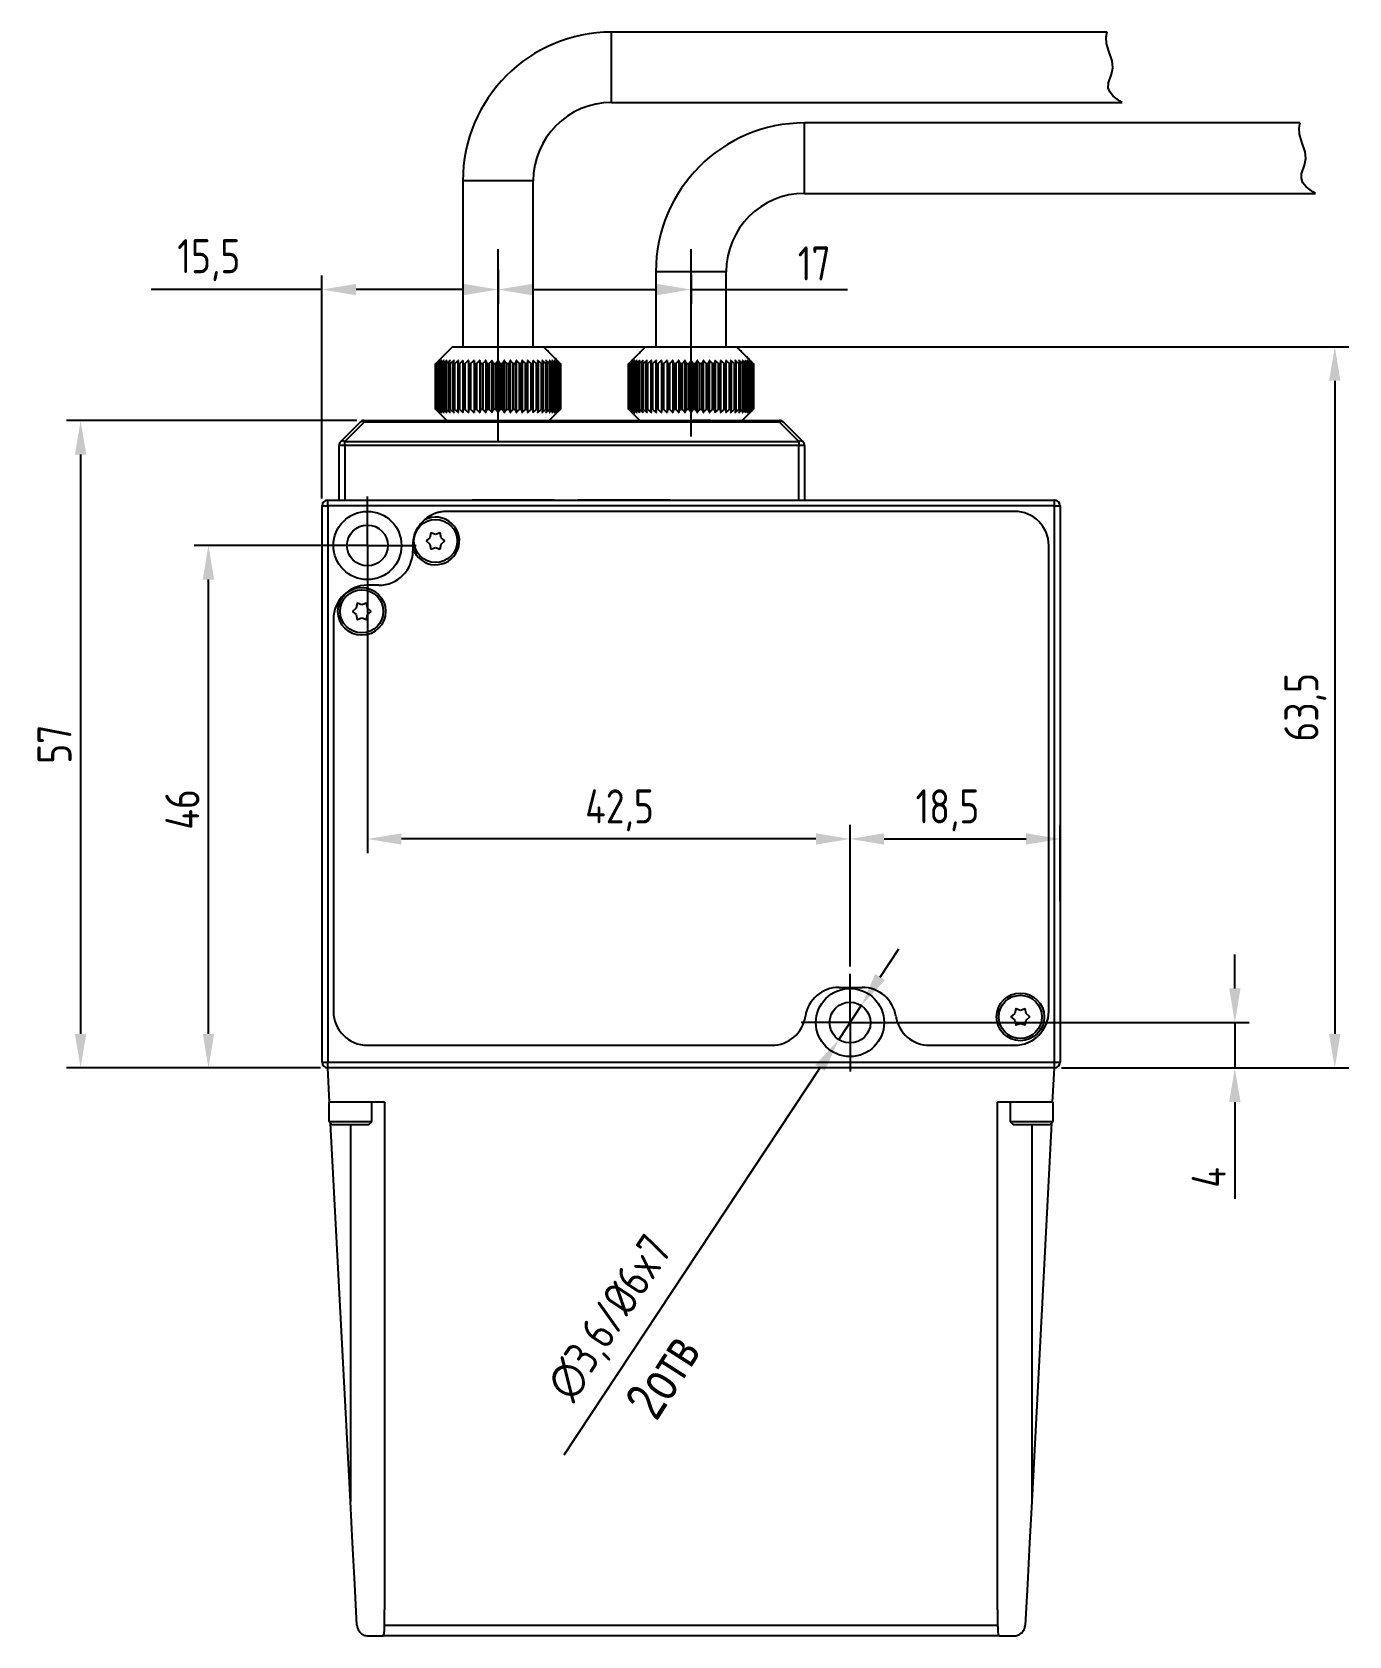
# Model space of a CAD drawing. Header units: millimetres. Extents: x -665 to 1947, y -360 to 733.
# Drawn here: x 341.4 to 457.4, y 103.9 to 245.1 of the extents above; entities that cross this region are included whole.
import ezdxf

# ---------------------------------------------------------------- set-up
doc = ezdxf.new("R2010")
doc.units = ezdxf.units.MM
doc.layers.add('FORMAT', color=7, linetype='Continuous')
doc.styles.add('GOSTw', font='gostw.shx')
doc.styles.add('SLDTEXTSTYLE1', font='TXT', dxfattribs={"width": 0.75})
doc.dimstyles.new('Vad-style', dxfattribs={"dimtxt": 3, "dimasz": 3, "dimexe": 1.25, "dimexo": 0.625, "dimgap": 0.8, "dimtad": 1, "dimtxsty": 'GOSTw', "dimcen": 2.5, "dimclrd": 1, "dimclre": 1, "dimclrt": 1, "dimazin": 0, "dimtfac": 1, "dimtmove": 0, "dimatfit": 3, "dimfxl": 0, "dimarcsym": 0})

# ---------------------------------------------------------------- blocks, each defined once
blk = doc.blocks.new('SW_CENTERMARKSYMBOL_8')
at = {"layer": 'FORMAT', "color": 0}
for p, q in [((0, 2.5), (0, 4.3)), ((0, 0), (0, 2.5)), ((-2.5, 0), (-4.3, 0)), ((0, 0), (-2.5, 0)), ((0, 0), (2.5, 0)), ((0, 0), (0, -2.5)), ((2.5, 0), (4.3, 0)), ((0, -2.5), (0, -4.3))]:
    blk.add_line(p, q, dxfattribs=at)
blk = doc.blocks.new('SW_CENTERMARKSYMBOL_9')
at = {"layer": 'FORMAT', "color": 0}
for p, q in [((0, 2.5), (0, 4.3)), ((0, 0), (0, 2.5)), ((-2.5, 0), (-4.3, 0)), ((0, 0), (-2.5, 0)), ((0, 0), (2.5, 0)), ((0, 0), (0, -2.5)), ((2.5, 0), (4.3, 0)), ((0, -2.5), (0, -4.3))]:
    blk.add_line(p, q, dxfattribs=at)
blk = doc.blocks.new('*D137')
at = {"color": 1, "lineweight": -2, "transparency": 16777216}
for p, q in [((447.32, 160.9), (447.32, 163.9)), ((416.86, 157.9), (448.57, 157.9)), ((447.32, 157.9), (447.32, 153.9)), ((432.06, 153.9), (448.57, 153.9)), ((447.32, 150.9), (447.32, 142.39))]:
    blk.add_line(p, q, dxfattribs=at)
at = {"color": 1, "transparency": 16777216}
for points in [[(446.82, 160.9), (447.82, 160.9), (447.32, 157.9)], [(446.82, 150.9), (447.82, 150.9), (447.32, 153.9)]]:
    blk.add_solid(points, dxfattribs=at)
at = {"layer": 'Defpoints', "color": 0, "transparency": 16777216}
for p in [(416.23, 157.9), (447.32, 157.9), (431.43, 153.9)]:
    blk.add_point(p, dxfattribs=at)
at = {"color": 1, "transparency": 16777216, "insert": (443.52, 144.26), "char_height": 3, "attachment_point": 2, "rotation": 90, "style": 'GOSTw'}
blk.add_mtext('4', dxfattribs=at)
blk = doc.blocks.new('*D138')
at = {"color": 1, "lineweight": -2, "transparency": 16777216}
for p, q in [((367.51, 199.9), (355.68, 199.9)), ((356.93, 156.9), (356.93, 196.9)), ((366.81, 153.9), (355.68, 153.9))]:
    blk.add_line(p, q, dxfattribs=at)
at = {"color": 1, "transparency": 16777216}
for points in [[(356.43, 196.9), (357.43, 196.9), (356.93, 199.9)], [(356.43, 156.9), (357.43, 156.9), (356.93, 153.9)]]:
    blk.add_solid(points, dxfattribs=at)
at = {"layer": 'Defpoints', "color": 0, "transparency": 16777216}
for p in [(356.93, 199.9), (368.13, 199.9), (367.43, 153.9)]:
    blk.add_point(p, dxfattribs=at)
at = {"color": 1, "transparency": 16777216, "insert": (353.13, 176.66), "char_height": 3, "attachment_point": 2, "rotation": 90, "style": 'GOSTw'}
blk.add_mtext('46', dxfattribs=at)
blk = doc.blocks.new('*D139')
at = {"color": 1, "lineweight": -2, "transparency": 16777216}
for p, q in [((366.93, 204.02), (366.93, 223.68)), ((382.43, 224.17), (382.43, 221.18)), ((366.93, 222.43), (351.88, 222.43)), ((379.43, 222.43), (369.93, 222.43))]:
    blk.add_line(p, q, dxfattribs=at)
at = {"color": 1, "transparency": 16777216}
for points in [[(369.93, 222.93), (369.93, 221.93), (366.93, 222.43)], [(379.43, 222.93), (379.43, 221.93), (382.43, 222.43)]]:
    blk.add_solid(points, dxfattribs=at)
at = {"layer": 'Defpoints', "color": 0, "transparency": 16777216}
for p in [(382.43, 224.8), (382.43, 222.43), (366.93, 203.4)]:
    blk.add_point(p, dxfattribs=at)
at = {"color": 1, "transparency": 16777216, "insert": (356.96, 225.02), "char_height": 3, "attachment_point": 5, "style": 'GOSTw'}
blk.add_mtext('15,5', dxfattribs=at)
blk = doc.blocks.new('*D140')
at = {"color": 1, "lineweight": -2, "transparency": 16777216}
for p, q in [((382.43, 224.17), (382.43, 221.18)), ((399.43, 223.74), (399.43, 221.18)), ((385.43, 222.43), (396.43, 222.43)), ((399.43, 222.43), (413.22, 222.43))]:
    blk.add_line(p, q, dxfattribs=at)
at = {"color": 1, "transparency": 16777216}
for points in [[(385.43, 222.93), (385.43, 221.93), (382.43, 222.43)], [(396.43, 222.93), (396.43, 221.93), (399.43, 222.43)]]:
    blk.add_solid(points, dxfattribs=at)
at = {"layer": 'Defpoints', "color": 0, "transparency": 16777216}
for p in [(382.43, 224.8), (399.43, 224.37), (399.43, 222.43)]:
    blk.add_point(p, dxfattribs=at)
at = {"color": 1, "transparency": 16777216, "insert": (410.28, 224.73), "char_height": 3, "attachment_point": 5, "style": 'GOSTw'}
blk.add_mtext('17', dxfattribs=at)
blk = doc.blocks.new('*D141')
at = {"color": 1, "lineweight": -2, "transparency": 16777216}
for p, q in [((413.43, 162.82), (413.43, 175.31)), ((431.93, 168.57), (431.93, 175.31)), ((416.43, 174.06), (428.93, 174.06))]:
    blk.add_line(p, q, dxfattribs=at)
at = {"color": 1, "transparency": 16777216}
for points in [[(416.43, 174.56), (416.43, 173.56), (413.43, 174.06)], [(428.93, 174.56), (428.93, 173.56), (431.93, 174.06)]]:
    blk.add_solid(points, dxfattribs=at)
at = {"layer": 'Defpoints', "color": 0, "transparency": 16777216}
for p in [(431.93, 174.06), (431.93, 167.94), (413.43, 162.2)]:
    blk.add_point(p, dxfattribs=at)
at = {"color": 1, "transparency": 16777216, "insert": (422.01, 178.43), "char_height": 3, "attachment_point": 2, "style": 'GOSTw'}
blk.add_mtext('18,5', dxfattribs=at)
blk = doc.blocks.new('*D142')
at = {"color": 1, "lineweight": -2, "transparency": 16777216}
for p, q in [((370.93, 196.47), (370.93, 172.81)), ((413.43, 162.82), (413.43, 175.31)), ((410.43, 174.06), (373.93, 174.06))]:
    blk.add_line(p, q, dxfattribs=at)
at = {"color": 1, "transparency": 16777216}
for points in [[(373.93, 174.56), (373.93, 173.56), (370.93, 174.06)], [(410.43, 174.56), (410.43, 173.56), (413.43, 174.06)]]:
    blk.add_solid(points, dxfattribs=at)
at = {"layer": 'Defpoints', "color": 0, "transparency": 16777216}
for p in [(370.93, 197.1), (370.93, 174.06), (413.43, 162.2)]:
    blk.add_point(p, dxfattribs=at)
at = {"color": 1, "transparency": 16777216, "insert": (393.13, 178.43), "char_height": 3, "attachment_point": 2, "style": 'GOSTw'}
blk.add_mtext('42,5', dxfattribs=at)
blk = doc.blocks.new('*D143')
at = {"color": 1, "lineweight": -2, "transparency": 16777216}
for p, q in [((416.08, 161.9), (417.73, 164.4)), ((414.42, 159.4), (412.44, 156.4)), ((388.25, 119.83), (410.78, 153.89))]:
    blk.add_line(p, q, dxfattribs=at)
at = {"color": 1, "transparency": 16777216}
for points in [[(415.66, 162.18), (416.5, 161.62), (414.42, 159.4)], [(410.37, 154.17), (411.2, 153.62), (412.44, 156.4)]]:
    blk.add_solid(points, dxfattribs=at)
at = {"layer": 'Defpoints', "color": 0, "transparency": 16777216}
for p in [(414.42, 159.4), (412.44, 156.4)]:
    blk.add_point(p, dxfattribs=at)
at = {"color": 1, "transparency": 16777216, "insert": (392.46, 131.79), "char_height": 3, "attachment_point": 5, "rotation": 56.5139, "style": 'GOSTw'}
blk.add_mtext('∅3,6/%%C6x7', dxfattribs=at)
blk = doc.blocks.new('*D151')
at = {"color": 1, "lineweight": -2, "transparency": 16777216}
for p, q in [((370.01, 210.9), (344.42, 210.9)), ((345.67, 207.9), (345.67, 156.9)), ((366.81, 153.9), (344.42, 153.9))]:
    blk.add_line(p, q, dxfattribs=at)
at = {"color": 1, "transparency": 16777216}
for points in [[(345.17, 207.9), (346.17, 207.9), (345.67, 210.9)], [(345.17, 156.9), (346.17, 156.9), (345.67, 153.9)]]:
    blk.add_solid(points, dxfattribs=at)
at = {"layer": 'Defpoints', "color": 0, "transparency": 16777216}
for p in [(370.64, 210.9), (345.67, 153.9), (367.43, 153.9)]:
    blk.add_point(p, dxfattribs=at)
at = {"color": 1, "transparency": 16777216, "insert": (343.37, 182.4), "char_height": 3, "attachment_point": 5, "rotation": 90, "style": 'GOSTw'}
blk.add_mtext('57', dxfattribs=at)
blk = doc.blocks.new('*D152')
at = {"color": 1, "lineweight": -2, "transparency": 16777216}
for p, q in [((379.06, 217.4), (457.37, 217.4)), ((456.12, 214.4), (456.12, 156.9)), ((432.06, 153.9), (457.37, 153.9))]:
    blk.add_line(p, q, dxfattribs=at)
at = {"color": 1, "transparency": 16777216}
for points in [[(455.62, 214.4), (456.62, 214.4), (456.12, 217.4)], [(455.62, 156.9), (456.62, 156.9), (456.12, 153.9)]]:
    blk.add_solid(points, dxfattribs=at)
at = {"layer": 'Defpoints', "color": 0, "transparency": 16777216}
for p in [(378.43, 217.4), (431.43, 153.9), (456.12, 153.9)]:
    blk.add_point(p, dxfattribs=at)
at = {"color": 1, "transparency": 16777216, "insert": (453.53, 185.65), "char_height": 3, "attachment_point": 5, "rotation": 90, "style": 'GOSTw'}
blk.add_mtext('63,5', dxfattribs=at)

msp = doc.modelspace()

# ---------------------------------------------------------------- linework, layer by layer
for p, q in [((392.431, 238.897), (392.431, 245.097)), ((409.431, 230.897), (409.431, 237.097)), ((385.531, 231.997), (379.331, 231.997)), ((382.431, 210.897), (382.431, 225.997)), ((399.431, 210.897), (399.431, 225.997)), ((382.431, 208.975), (382.431, 224.797)), ((402.531, 223.997), (396.331, 223.997)), ((399.431, 209.482), (399.431, 224.368)), ((378.431, 217.397), (386.431, 217.397)), ((379.831, 216.197), (379.831, 211.597)), ((380.316, 216.197), (380.316, 211.597)), ((380.824, 216.197), (380.824, 211.597)), ((381.35, 216.197), (381.35, 211.597)), ((381.888, 216.197), (381.888, 211.597)), ((382.431, 216.197), (382.431, 211.597)), ((382.975, 216.197), (382.975, 211.597)), ((383.512, 216.197), (383.512, 211.597)), ((384.038, 216.197), (384.038, 211.597)), ((384.546, 216.197), (384.546, 211.597)), ((385.031, 216.197), (385.031, 211.597)), ((395.431, 217.397), (403.431, 217.397)), ((396.831, 216.197), (396.831, 211.597)), ((397.316, 216.197), (397.316, 211.597)), ((397.824, 216.197), (397.824, 211.597)), ((398.35, 216.197), (398.35, 211.597)), ((398.888, 216.197), (398.888, 211.597)), ((399.431, 216.197), (399.431, 211.597)), ((399.975, 216.197), (399.975, 211.597)), ((400.512, 216.197), (400.512, 211.597)), ((401.038, 216.197), (401.038, 211.597)), ((401.546, 216.197), (401.546, 211.597)), ((402.031, 216.197), (402.031, 211.597)), ((376.944, 215.897), (376.935, 215.897)), ((376.935, 211.897), (376.935, 215.897)), ((376.944, 215.897), (376.944, 211.897)), ((377.012, 215.897), (376.987, 215.897)), ((376.987, 211.897), (376.987, 215.897)), ((377.012, 215.897), (377.012, 211.897)), ((377.14, 215.897), (377.098, 215.897)), ((377.098, 211.897), (377.098, 215.897)), ((377.14, 215.897), (377.14, 211.897)), ((377.326, 215.897), (377.268, 215.897)), ((377.268, 211.897), (377.268, 215.897)), ((377.326, 215.897), (377.326, 211.897)), ((377.568, 215.897), (377.495, 215.897)), ((377.495, 211.897), (377.495, 215.897)), ((377.568, 215.897), (377.568, 211.897)), ((377.863, 215.897), (377.775, 215.897)), ((377.775, 211.897), (377.775, 215.897)), ((377.863, 215.897), (377.863, 211.897)), ((378.208, 215.897), (378.107, 215.897)), ((378.107, 211.897), (378.107, 215.897)), ((378.208, 215.897), (378.208, 211.897)), ((378.6, 215.897), (378.486, 215.897)), ((378.486, 211.897), (378.486, 215.897)), ((378.6, 215.897), (378.6, 211.897)), ((379.033, 215.897), (378.908, 215.897)), ((378.908, 211.897), (378.908, 215.897)), ((379.033, 215.897), (379.033, 211.897)), ((379.504, 215.897), (379.368, 215.897)), ((379.368, 211.897), (379.368, 215.897)), ((379.504, 215.897), (379.504, 211.897)), ((380.006, 215.897), (379.863, 215.897)), ((379.863, 211.897), (379.863, 215.897)), ((380.006, 215.897), (380.006, 211.897)), ((380.536, 215.897), (380.385, 215.897)), ((380.385, 211.897), (380.385, 215.897)), ((380.536, 215.897), (380.536, 211.897)), ((381.086, 215.897), (380.93, 215.897)), ((380.93, 211.897), (380.93, 215.897)), ((381.086, 215.897), (381.086, 211.897)), ((381.651, 215.897), (381.491, 215.897)), ((381.491, 211.897), (381.491, 215.897)), ((381.651, 215.897), (381.651, 211.897)), ((382.224, 215.897), (382.063, 215.897)), ((382.063, 211.897), (382.063, 215.897)), ((382.224, 215.897), (382.224, 211.897)), ((382.8, 215.897), (382.639, 215.897)), ((382.639, 211.897), (382.639, 215.897)), ((382.8, 215.897), (382.8, 211.897)), ((383.371, 215.897), (383.212, 215.897)), ((383.212, 211.897), (383.212, 215.897)), ((383.371, 215.897), (383.371, 211.897)), ((383.932, 215.897), (383.777, 215.897)), ((383.777, 211.897), (383.777, 215.897)), ((383.932, 215.897), (383.932, 211.897)), ((384.477, 215.897), (384.327, 215.897)), ((384.327, 211.897), (384.327, 215.897)), ((384.477, 215.897), (384.477, 211.897)), ((385, 215.897), (384.856, 215.897)), ((384.856, 211.897), (384.856, 215.897)), ((385, 215.897), (385, 211.897)), ((385.494, 215.897), (385.359, 215.897)), ((385.359, 211.897), (385.359, 215.897)), ((385.494, 215.897), (385.494, 211.897)), ((385.955, 215.897), (385.829, 215.897)), ((385.829, 211.897), (385.829, 215.897)), ((385.955, 215.897), (385.955, 211.897)), ((386.377, 215.897), (386.263, 215.897)), ((386.263, 211.897), (386.263, 215.897)), ((386.377, 215.897), (386.377, 211.897)), ((386.756, 215.897), (386.654, 215.897)), ((386.654, 211.897), (386.654, 215.897)), ((386.756, 215.897), (386.756, 211.897)), ((387.087, 215.897), (387, 215.897)), ((387, 211.897), (387, 215.897)), ((387.087, 215.897), (387.087, 211.897)), ((387.368, 215.897), (387.295, 215.897)), ((387.295, 211.897), (387.295, 215.897)), ((387.368, 215.897), (387.368, 211.897)), ((387.594, 215.897), (387.537, 215.897)), ((387.537, 211.897), (387.537, 215.897)), ((387.594, 215.897), (387.594, 211.897)), ((387.764, 215.897), (387.722, 215.897)), ((387.722, 211.897), (387.722, 215.897)), ((387.764, 215.897), (387.764, 211.897)), ((387.876, 215.897), (387.85, 215.897)), ((387.85, 211.897), (387.85, 215.897)), ((387.876, 215.897), (387.876, 211.897)), ((387.927, 215.897), (387.919, 215.897)), ((387.919, 211.897), (387.919, 215.897)), ((387.927, 215.897), (387.927, 211.897)), ((393.944, 215.897), (393.935, 215.897)), ((393.935, 211.897), (393.935, 215.897)), ((393.944, 215.897), (393.944, 211.897)), ((394.012, 215.897), (393.987, 215.897)), ((393.987, 211.897), (393.987, 215.897)), ((394.012, 215.897), (394.012, 211.897)), ((394.14, 215.897), (394.098, 215.897)), ((394.098, 211.897), (394.098, 215.897)), ((394.14, 215.897), (394.14, 211.897)), ((394.326, 215.897), (394.268, 215.897)), ((394.268, 211.897), (394.268, 215.897)), ((394.326, 215.897), (394.326, 211.897)), ((394.568, 215.897), (394.495, 215.897)), ((394.495, 211.897), (394.495, 215.897)), ((394.568, 215.897), (394.568, 211.897)), ((394.863, 215.897), (394.775, 215.897)), ((394.775, 211.897), (394.775, 215.897)), ((394.863, 215.897), (394.863, 211.897)), ((395.208, 215.897), (395.107, 215.897)), ((395.107, 211.897), (395.107, 215.897)), ((395.208, 215.897), (395.208, 211.897)), ((395.6, 215.897), (395.486, 215.897)), ((395.486, 211.897), (395.486, 215.897)), ((395.6, 215.897), (395.6, 211.897)), ((396.033, 215.897), (395.908, 215.897)), ((395.908, 211.897), (395.908, 215.897)), ((396.033, 215.897), (396.033, 211.897)), ((396.504, 215.897), (396.368, 215.897)), ((396.368, 211.897), (396.368, 215.897)), ((396.504, 215.897), (396.504, 211.897)), ((397.006, 215.897), (396.863, 215.897)), ((396.863, 211.897), (396.863, 215.897)), ((397.006, 215.897), (397.006, 211.897)), ((397.536, 215.897), (397.385, 215.897)), ((397.385, 211.897), (397.385, 215.897)), ((397.536, 215.897), (397.536, 211.897)), ((398.086, 215.897), (397.93, 215.897)), ((397.93, 211.897), (397.93, 215.897)), ((398.086, 215.897), (398.086, 211.897)), ((398.651, 215.897), (398.491, 215.897)), ((398.491, 211.897), (398.491, 215.897)), ((398.651, 215.897), (398.651, 211.897)), ((399.224, 215.897), (399.063, 215.897)), ((399.063, 211.897), (399.063, 215.897)), ((399.224, 215.897), (399.224, 211.897)), ((399.8, 215.897), (399.639, 215.897)), ((399.639, 211.897), (399.639, 215.897)), ((399.8, 215.897), (399.8, 211.897)), ((400.371, 215.897), (400.212, 215.897)), ((400.212, 211.897), (400.212, 215.897)), ((400.371, 215.897), (400.371, 211.897)), ((400.932, 215.897), (400.777, 215.897)), ((400.777, 211.897), (400.777, 215.897)), ((400.932, 215.897), (400.932, 211.897)), ((401.477, 215.897), (401.327, 215.897)), ((401.327, 211.897), (401.327, 215.897)), ((401.477, 215.897), (401.477, 211.897)), ((402, 215.897), (401.856, 215.897)), ((401.856, 211.897), (401.856, 215.897)), ((402, 215.897), (402, 211.897)), ((402.494, 215.897), (402.359, 215.897)), ((402.359, 211.897), (402.359, 215.897)), ((402.494, 215.897), (402.494, 211.897)), ((402.955, 215.897), (402.829, 215.897)), ((402.829, 211.897), (402.829, 215.897)), ((402.955, 215.897), (402.955, 211.897)), ((403.377, 215.897), (403.263, 215.897)), ((403.263, 211.897), (403.263, 215.897)), ((403.377, 215.897), (403.377, 211.897)), ((403.756, 215.897), (403.654, 215.897)), ((403.654, 211.897), (403.654, 215.897)), ((403.756, 215.897), (403.756, 211.897)), ((404.087, 215.897), (404, 215.897)), ((404, 211.897), (404, 215.897)), ((404.087, 215.897), (404.087, 211.897)), ((404.368, 215.897), (404.295, 215.897)), ((404.295, 211.897), (404.295, 215.897)), ((404.368, 215.897), (404.368, 211.897)), ((404.594, 215.897), (404.537, 215.897)), ((404.537, 211.897), (404.537, 215.897)), ((404.594, 215.897), (404.594, 211.897)), ((404.764, 215.897), (404.722, 215.897)), ((404.722, 211.897), (404.722, 215.897)), ((404.764, 215.897), (404.764, 211.897)), ((404.876, 215.897), (404.85, 215.897)), ((404.85, 211.897), (404.85, 215.897)), ((404.876, 215.897), (404.876, 211.897)), ((404.927, 215.897), (404.919, 215.897)), ((404.919, 211.897), (404.919, 215.897)), ((404.927, 215.897), (404.927, 211.897)), ((376.935, 211.897), (376.944, 211.897)), ((376.987, 211.897), (377.012, 211.897)), ((377.098, 211.897), (377.14, 211.897)), ((377.268, 211.897), (377.326, 211.897)), ((377.495, 211.897), (377.568, 211.897)), ((377.775, 211.897), (377.863, 211.897)), ((378.107, 211.897), (378.208, 211.897)), ((378.486, 211.897), (378.6, 211.897)), ((378.908, 211.897), (379.033, 211.897)), ((379.368, 211.897), (379.504, 211.897)), ((379.863, 211.897), (380.006, 211.897)), ((380.385, 211.897), (380.536, 211.897)), ((380.93, 211.897), (381.086, 211.897)), ((381.491, 211.897), (381.651, 211.897)), ((382.063, 211.897), (382.224, 211.897)), ((382.639, 211.897), (382.8, 211.897)), ((383.212, 211.897), (383.371, 211.897)), ((383.777, 211.897), (383.932, 211.897)), ((384.327, 211.897), (384.477, 211.897)), ((384.856, 211.897), (385, 211.897)), ((385.359, 211.897), (385.494, 211.897)), ((385.829, 211.897), (385.955, 211.897)), ((386.263, 211.897), (386.377, 211.897)), ((386.654, 211.897), (386.756, 211.897)), ((387, 211.897), (387.087, 211.897)), ((387.295, 211.897), (387.368, 211.897)), ((387.537, 211.897), (387.594, 211.897)), ((387.722, 211.897), (387.764, 211.897)), ((387.85, 211.897), (387.876, 211.897)), ((387.919, 211.897), (387.927, 211.897)), ((393.935, 211.897), (393.944, 211.897)), ((393.987, 211.897), (394.012, 211.897)), ((394.098, 211.897), (394.14, 211.897)), ((394.268, 211.897), (394.326, 211.897)), ((394.495, 211.897), (394.568, 211.897)), ((394.775, 211.897), (394.863, 211.897)), ((395.107, 211.897), (395.208, 211.897)), ((395.486, 211.897), (395.6, 211.897)), ((395.908, 211.897), (396.033, 211.897)), ((396.368, 211.897), (396.504, 211.897)), ((396.863, 211.897), (397.006, 211.897)), ((397.385, 211.897), (397.536, 211.897)), ((397.93, 211.897), (398.086, 211.897)), ((398.491, 211.897), (398.651, 211.897)), ((399.063, 211.897), (399.224, 211.897)), ((399.639, 211.897), (399.8, 211.897)), ((400.212, 211.897), (400.371, 211.897)), ((400.777, 211.897), (400.932, 211.897)), ((401.327, 211.897), (401.477, 211.897)), ((401.856, 211.897), (402, 211.897)), ((402.359, 211.897), (402.494, 211.897)), ((402.829, 211.897), (402.955, 211.897)), ((403.263, 211.897), (403.377, 211.897)), ((403.654, 211.897), (403.756, 211.897)), ((404, 211.897), (404.087, 211.897)), ((404.295, 211.897), (404.368, 211.897)), ((404.537, 211.897), (404.594, 211.897)), ((404.722, 211.897), (404.764, 211.897)), ((404.85, 211.897), (404.876, 211.897)), ((404.919, 211.897), (404.927, 211.897)), ((368.578, 209.043), (370.285, 210.75)), ((370.638, 210.75), (368.931, 209.043)), ((370.638, 210.897), (399.575, 210.897)), ((370.638, 210.75), (370.638, 210.897)), ((407.224, 210.75), (370.638, 210.75)), ((377.931, 210.897), (386.931, 210.897)), ((394.931, 210.897), (403.931, 210.897)), ((400.194, 210.897), (399.575, 210.897)), ((401.182, 210.897), (400.194, 210.897)), ((401.182, 210.897), (407.224, 210.897)), ((407.224, 210.75), (407.224, 210.897)), ((408.931, 209.043), (407.224, 210.75)), ((407.578, 210.75), (409.285, 209.043)), ((368.931, 209.043), (408.931, 209.043)), ((368.931, 208.69), (368.931, 209.043)), ((408.931, 209.043), (408.931, 208.69)), ((368.431, 203.897), (368.431, 208.69)), ((368.931, 208.69), (368.431, 208.69)), ((408.931, 208.69), (368.931, 208.69)), ((368.931, 208.69), (368.931, 203.897)), ((408.931, 203.897), (408.931, 208.69)), ((409.431, 208.69), (408.931, 208.69)), ((409.431, 208.69), (409.431, 203.897)), ((366.931, 154.397), (366.931, 203.397)), ((366.931, 203.397), (367.431, 203.397)), ((367.431, 203.397), (367.431, 203.897)), ((367.431, 203.897), (380.148, 203.897)), ((367.431, 203.397), (367.431, 154.397)), ((431.431, 203.397), (367.431, 203.397)), ((368.931, 203.897), (408.931, 203.897)), ((387.382, 203.897), (380.148, 203.897)), ((397.589, 203.897), (389.46, 203.897)), ((397.589, 203.897), (431.431, 203.897)), ((431.431, 203.397), (431.431, 203.897)), ((431.431, 154.397), (431.431, 203.397)), ((431.431, 203.397), (431.931, 203.397)), ((431.931, 203.397), (431.931, 154.397)), ((380.323, 202.897), (377.931, 202.897)), ((427.935, 202.897), (377.931, 202.897)), ((376.433, 200.584), (376.106, 200.297)), ((376.519, 201.011), (376.433, 200.584)), ((376.551, 201), (376.512, 200.978)), ((376.931, 200.872), (376.519, 201.011)), ((377.344, 201.011), (376.931, 200.872)), ((377.35, 200.978), (377.312, 201)), ((377.429, 200.584), (377.344, 201.011)), ((377.756, 200.297), (377.429, 200.584)), ((374.931, 199.897), (374.931, 199.397)), ((374.931, 199.657), (374.931, 199.397)), ((376.106, 200.297), (376.433, 200.009)), ((376.132, 200.319), (376.131, 200.297)), ((376.131, 200.297), (376.132, 200.275)), ((376.433, 200.009), (376.519, 199.582)), ((376.512, 199.615), (376.551, 199.593)), ((376.519, 199.582), (376.931, 199.722)), ((376.931, 199.722), (377.344, 199.582)), ((377.312, 199.593), (377.35, 199.615)), ((377.344, 199.582), (377.429, 200.009)), ((377.429, 200.009), (377.756, 200.297)), ((430.931, 158.897), (430.931, 199.897)), ((430.931, 158.897), (430.931, 199.897)), ((371.931, 196.397), (370.931, 196.397)), ((371.931, 196.397), (370.931, 196.397)), ((369.933, 194.384), (369.606, 194.097)), ((369.606, 194.097), (369.933, 193.809)), ((369.632, 194.119), (369.631, 194.097)), ((369.631, 194.097), (369.632, 194.075)), ((370.019, 194.811), (369.933, 194.384)), ((369.933, 193.809), (370.019, 193.382)), ((370.051, 194.801), (370.012, 194.778)), ((370.431, 194.672), (370.019, 194.811)), ((370.019, 193.382), (370.431, 193.522)), ((370.844, 194.811), (370.431, 194.672)), ((370.431, 193.522), (370.844, 193.382)), ((370.85, 194.778), (370.812, 194.801)), ((370.929, 194.384), (370.844, 194.811)), ((370.844, 193.382), (370.929, 193.809)), ((371.256, 194.097), (370.929, 194.384)), ((370.929, 193.809), (371.256, 194.097)), ((367.931, 193.397), (367.931, 158.897)), ((367.931, 193.397), (367.931, 158.897)), ((370.012, 193.415), (370.051, 193.393)), ((370.812, 193.393), (370.85, 193.415)), ((412.463, 160.997), (414.499, 160.997)), ((412.463, 160.997), (414.499, 160.997)), ((427.933, 158.684), (427.606, 158.397)), ((427.606, 158.397), (427.933, 158.109)), ((427.632, 158.419), (427.631, 158.397)), ((427.631, 158.397), (427.632, 158.375)), ((428.019, 159.111), (427.933, 158.684)), ((428.051, 159.1), (428.012, 159.078)), ((428.431, 158.972), (428.019, 159.111)), ((428.844, 159.111), (428.431, 158.972)), ((428.85, 159.078), (428.812, 159.1)), ((428.929, 158.684), (428.844, 159.111)), ((429.256, 158.397), (428.929, 158.684)), ((428.929, 158.109), (429.256, 158.397)), ((427.933, 158.109), (428.019, 157.682)), ((428.012, 157.715), (428.051, 157.693)), ((428.019, 157.682), (428.431, 157.822)), ((428.431, 157.822), (428.844, 157.682)), ((428.812, 157.693), (428.85, 157.715)), ((428.844, 157.682), (428.929, 158.109)), ((370.931, 155.897), (406.531, 155.897)), ((370.931, 155.897), (406.531, 155.897)), ((420.431, 155.897), (427.931, 155.897)), ((420.431, 155.897), (427.931, 155.897)), ((366.931, 154.397), (367.431, 154.397)), ((367.431, 154.397), (431.431, 154.397)), ((367.431, 153.897), (367.431, 154.397)), ((431.431, 154.397), (431.931, 154.397)), ((431.431, 153.897), (431.431, 154.397)), ((431.431, 153.897), (367.431, 153.897)), ((431.431, 153.897), (367.431, 153.897)), ((367.588, 150.897), (367.431, 153.897)), ((431.274, 150.897), (431.431, 153.897)), ((367.588, 150.897), (367.531, 150.897)), ((372.431, 150.897), (367.588, 150.897)), ((372.431, 150.897), (372.431, 106.194)), ((426.431, 106.194), (426.431, 150.897)), ((431.274, 150.897), (426.431, 150.897)), ((431.331, 150.897), (431.274, 150.897)), ((367.531, 149.197), (371.331, 149.197)), ((369.431, 115.735), (367.686, 149.042)), ((367.837, 148.897), (367.831, 148.897)), ((371.031, 148.897), (367.837, 148.897)), ((369.431, 148.897), (369.431, 115.735)), ((427.531, 149.197), (431.331, 149.197)), ((427.837, 148.897), (427.831, 148.897)), ((431.031, 148.897), (427.837, 148.897)), ((431.177, 149.042), (429.431, 115.735)), ((429.431, 148.897), (429.431, 115.735)), ((372.43, 104.844), (426.432, 104.844)), ((371.001, 103.897), (372.234, 103.897)), ((426.628, 103.897), (372.234, 103.897)), ((426.628, 103.897), (427.862, 103.897))]:
    msp.add_line(p, q)
at = {"flags": 128}
for points in [[(437.409, 238.891), (437.399, 238.897), (437.189, 239.021), (436.609, 239.454), (436.301, 239.832), (436.175, 240.195), (436.203, 240.616), (436.444, 241.383), (436.578, 241.962), (436.52, 242.562), (436.218, 243.407), (436.007, 244.094), (435.985, 244.641), (436.052, 244.973), (436.085, 245.079), (436.085, 245.079)], [(454.409, 230.897), (454.399, 230.902), (454.189, 231.027), (453.609, 231.459), (453.301, 231.837), (453.175, 232.2), (453.203, 232.621), (453.444, 233.389), (453.578, 233.967), (453.52, 234.567), (453.218, 235.412), (453.007, 236.1), (452.985, 236.646), (453.052, 236.978), (453.085, 237.084), (453.085, 237.084)], [(370.285, 210.75), (370.049, 210.514), (369.874, 210.34), (369.767, 210.233), (369.731, 210.197)], [(377.731, 200.275), (377.731, 200.297), (377.731, 200.319)], [(371.231, 194.075), (371.231, 194.097), (371.231, 194.119)], [(429.231, 158.375), (429.231, 158.397), (429.231, 158.419)], [(370.002, 104.844), (369.813, 108.45), (369.623, 112.085), (369.431, 115.735)], [(429.431, 115.735), (429.24, 112.085), (429.049, 108.45), (428.861, 104.844)]]:
    msp.add_lwpolyline(points, dxfattribs=at)
for centre, radius in [((370.931, 199.897), 3), ((376.931, 200.297), 1.9), ((370.931, 199.897), 1.8), ((370.431, 194.097), 2.1), ((370.431, 194.097), 1.9), ((413.431, 157.897), 3), ((413.431, 157.897), 1.8), ((428.431, 158.397), 2.1), ((428.431, 158.397), 1.9)]:
    msp.add_circle(centre, radius)
for centre, radius, start, end in [((392.431, 231.997), 13.1, 90, 180), ((392.431, 231.997), 6.9, 90, 180), ((409.431, 223.997), 13.1, 90, 180), ((409.431, 223.997), 6.9, 90, 180), ((370.638, 210.397), 0.5, 90, 135), ((370.462, 210.497), 0.309, 55.14284, 124.85716), ((407.224, 210.397), 0.5, 45, 90), ((407.401, 210.497), 0.309, 55.14289, 124.85711), ((368.931, 208.69), 0.5, 135, 180), ((368.754, 208.789), 0.309, 55.14284, 124.85716), ((409.108, 208.789), 0.309, 55.14294, 124.85706), ((408.931, 208.69), 0.5, 0, 45), ((367.431, 203.397), 0.5, 90, 180), ((431.431, 203.397), 0.5, 0, 90), ((377.931, 199.897), 3, 90, 180), ((376.931, 200.297), 2.1, 197.75279, 117.50928), ((377.931, 199.897), 3, 90, 131.04548), ((427.931, 199.897), 3, 0, 90), ((427.931, 199.897), 3, 0, 90), ((371.931, 199.397), 3, 270, 0), ((371.931, 199.397), 3, 270, 0), ((370.931, 193.397), 3, 90, 180), ((370.931, 193.397), 3, 90, 180), ((412.463, 157.997), 3, 90, 171.37307), ((412.463, 157.997), 3, 90, 171.37307), ((414.499, 157.997), 3, 8.62693, 90), ((414.499, 157.997), 3, 8.62693, 90), ((370.931, 158.897), 3, 180, 270), ((370.931, 158.897), 3, 180, 270), ((406.531, 158.897), 3, 270, 351.37307), ((406.531, 158.897), 3, 270, 351.37307), ((420.431, 158.897), 3, 188.62693, 270), ((420.431, 158.897), 3, 188.62693, 270), ((427.931, 158.897), 3, 270, 0), ((427.931, 158.897), 3, 270, 0), ((367.431, 154.397), 0.5, 180, 270), ((431.431, 154.397), 0.5, 270, 0)]:
    msp.add_arc(centre, radius, start, end)
for centre, start_param, end_param in [((369.431, 106.194), 4.6888121, 4.712389), ((429.431, 106.194), 1.5707963, 1.5943732)]:
    msp.add_ellipse(centre, major_axis=(0, 57.243), ratio=0.0524078, start_param=start_param, end_param=end_param)
for points in [[(436.085, 245.097), (392.431, 245.097)], [(392.431, 238.897), (437.409, 238.897)], [(453.085, 237.097), (409.431, 237.097)], [(379.331, 231.997), (379.331, 217.397)], [(385.531, 217.397), (385.531, 231.997)], [(409.431, 230.897), (454.409, 230.897)], [(396.331, 223.997), (396.331, 217.397)], [(402.531, 217.397), (402.531, 223.997)], [(376.935, 215.897), (377.231, 216.197)], [(377.26, 216.197), (376.944, 215.897)], [(376.987, 215.897), (377.26, 216.197)], [(377.345, 216.197), (377.012, 215.897)], [(377.098, 215.897), (377.345, 216.197)], [(377.486, 216.197), (377.14, 215.897)], [(378.431, 217.397), (377.231, 216.197)], [(377.268, 215.897), (377.486, 216.197)], [(377.681, 216.197), (377.326, 215.897)], [(377.495, 215.897), (377.681, 216.197)], [(377.928, 216.197), (377.568, 215.897)], [(377.775, 215.897), (377.928, 216.197)], [(378.224, 216.197), (377.863, 215.897)], [(378.107, 215.897), (378.224, 216.197)], [(378.567, 216.197), (378.208, 215.897)], [(378.486, 215.897), (378.567, 216.197)], [(378.952, 216.197), (378.6, 215.897)], [(378.908, 215.897), (378.952, 216.197)], [(379.375, 216.197), (379.033, 215.897)], [(379.368, 215.897), (379.375, 216.197)], [(379.831, 216.197), (379.504, 215.897)], [(379.863, 215.897), (379.831, 216.197)], [(380.316, 216.197), (380.006, 215.897)], [(380.385, 215.897), (380.316, 216.197)], [(380.824, 216.197), (380.536, 215.897)], [(380.93, 215.897), (380.824, 216.197)], [(381.35, 216.197), (381.086, 215.897)], [(381.491, 215.897), (381.35, 216.197)], [(381.888, 216.197), (381.651, 215.897)], [(382.063, 215.897), (381.888, 216.197)], [(382.431, 216.197), (382.224, 215.897)], [(382.639, 215.897), (382.431, 216.197)], [(382.975, 216.197), (382.8, 215.897)], [(383.212, 215.897), (382.975, 216.197)], [(383.512, 216.197), (383.371, 215.897)], [(383.777, 215.897), (383.512, 216.197)], [(384.038, 216.197), (383.932, 215.897)], [(384.327, 215.897), (384.038, 216.197)], [(384.546, 216.197), (384.477, 215.897)], [(384.856, 215.897), (384.546, 216.197)], [(385.031, 216.197), (385, 215.897)], [(385.359, 215.897), (385.031, 216.197)], [(385.829, 215.897), (385.488, 216.197)], [(385.488, 216.197), (385.494, 215.897)], [(386.263, 215.897), (385.911, 216.197)], [(385.911, 216.197), (385.955, 215.897)], [(386.654, 215.897), (386.296, 216.197)], [(386.296, 216.197), (386.377, 215.897)], [(387.631, 216.197), (386.431, 217.397)], [(387, 215.897), (386.638, 216.197)], [(386.638, 216.197), (386.756, 215.897)], [(387.295, 215.897), (386.935, 216.197)], [(386.935, 216.197), (387.087, 215.897)], [(387.537, 215.897), (387.182, 216.197)], [(387.182, 216.197), (387.368, 215.897)], [(387.722, 215.897), (387.377, 216.197)], [(387.377, 216.197), (387.594, 215.897)], [(387.85, 215.897), (387.518, 216.197)], [(387.518, 216.197), (387.764, 215.897)], [(387.919, 215.897), (387.603, 216.197)], [(387.603, 216.197), (387.876, 215.897)], [(387.631, 216.197), (387.927, 215.897)], [(393.935, 215.897), (394.231, 216.197)], [(394.26, 216.197), (393.944, 215.897)], [(393.987, 215.897), (394.26, 216.197)], [(394.345, 216.197), (394.012, 215.897)], [(394.098, 215.897), (394.345, 216.197)], [(394.486, 216.197), (394.14, 215.897)], [(395.431, 217.397), (394.231, 216.197)], [(394.268, 215.897), (394.486, 216.197)], [(394.681, 216.197), (394.326, 215.897)], [(394.495, 215.897), (394.681, 216.197)], [(394.928, 216.197), (394.568, 215.897)], [(394.775, 215.897), (394.928, 216.197)], [(395.224, 216.197), (394.863, 215.897)], [(395.107, 215.897), (395.224, 216.197)], [(395.567, 216.197), (395.208, 215.897)], [(395.486, 215.897), (395.567, 216.197)], [(395.952, 216.197), (395.6, 215.897)], [(395.908, 215.897), (395.952, 216.197)], [(396.375, 216.197), (396.033, 215.897)], [(396.368, 215.897), (396.375, 216.197)], [(396.831, 216.197), (396.504, 215.897)], [(396.863, 215.897), (396.831, 216.197)], [(397.316, 216.197), (397.006, 215.897)], [(397.385, 215.897), (397.316, 216.197)], [(397.824, 216.197), (397.536, 215.897)], [(397.93, 215.897), (397.824, 216.197)], [(398.35, 216.197), (398.086, 215.897)], [(398.491, 215.897), (398.35, 216.197)], [(398.888, 216.197), (398.651, 215.897)], [(399.063, 215.897), (398.888, 216.197)], [(399.431, 216.197), (399.224, 215.897)], [(399.639, 215.897), (399.431, 216.197)], [(399.975, 216.197), (399.8, 215.897)], [(400.212, 215.897), (399.975, 216.197)], [(400.512, 216.197), (400.371, 215.897)], [(400.777, 215.897), (400.512, 216.197)], [(401.038, 216.197), (400.932, 215.897)], [(401.327, 215.897), (401.038, 216.197)], [(401.546, 216.197), (401.477, 215.897)], [(401.856, 215.897), (401.546, 216.197)], [(402.031, 216.197), (402, 215.897)], [(402.359, 215.897), (402.031, 216.197)], [(402.829, 215.897), (402.488, 216.197)], [(402.488, 216.197), (402.494, 215.897)], [(403.263, 215.897), (402.911, 216.197)], [(402.911, 216.197), (402.955, 215.897)], [(403.654, 215.897), (403.296, 216.197)], [(403.296, 216.197), (403.377, 215.897)], [(404.631, 216.197), (403.431, 217.397)], [(404, 215.897), (403.638, 216.197)], [(403.638, 216.197), (403.756, 215.897)], [(404.295, 215.897), (403.935, 216.197)], [(403.935, 216.197), (404.087, 215.897)], [(404.537, 215.897), (404.182, 216.197)], [(404.182, 216.197), (404.368, 215.897)], [(404.722, 215.897), (404.377, 216.197)], [(404.377, 216.197), (404.594, 215.897)], [(404.85, 215.897), (404.518, 216.197)], [(404.518, 216.197), (404.764, 215.897)], [(404.919, 215.897), (404.603, 216.197)], [(404.603, 216.197), (404.876, 215.897)], [(404.631, 216.197), (404.927, 215.897)], [(377.231, 211.597), (376.935, 211.897)], [(376.944, 211.897), (377.26, 211.597)], [(377.26, 211.597), (376.987, 211.897)], [(377.012, 211.897), (377.345, 211.597)], [(377.345, 211.597), (377.098, 211.897)], [(377.14, 211.897), (377.486, 211.597)], [(377.486, 211.597), (377.268, 211.897)], [(377.326, 211.897), (377.681, 211.597)], [(377.681, 211.597), (377.495, 211.897)], [(377.568, 211.897), (377.928, 211.597)], [(377.928, 211.597), (377.775, 211.897)], [(377.863, 211.897), (378.224, 211.597)], [(378.224, 211.597), (378.107, 211.897)], [(378.208, 211.897), (378.567, 211.597)], [(378.567, 211.597), (378.486, 211.897)], [(378.6, 211.897), (378.952, 211.597)], [(378.952, 211.597), (378.908, 211.897)], [(379.033, 211.897), (379.375, 211.597)], [(379.375, 211.597), (379.368, 211.897)], [(379.504, 211.897), (379.831, 211.597)], [(379.831, 211.597), (379.863, 211.897)], [(380.006, 211.897), (380.316, 211.597)], [(380.316, 211.597), (380.385, 211.897)], [(380.536, 211.897), (380.824, 211.597)], [(380.824, 211.597), (380.93, 211.897)], [(381.086, 211.897), (381.35, 211.597)], [(381.35, 211.597), (381.491, 211.897)], [(381.651, 211.897), (381.888, 211.597)], [(381.888, 211.597), (382.063, 211.897)], [(382.224, 211.897), (382.431, 211.597)], [(382.431, 211.597), (382.639, 211.897)], [(382.8, 211.897), (382.975, 211.597)], [(382.975, 211.597), (383.212, 211.897)], [(383.371, 211.897), (383.512, 211.597)], [(383.512, 211.597), (383.777, 211.897)], [(383.932, 211.897), (384.038, 211.597)], [(384.038, 211.597), (384.327, 211.897)], [(384.477, 211.897), (384.546, 211.597)], [(384.546, 211.597), (384.856, 211.897)], [(385, 211.897), (385.031, 211.597)], [(385.031, 211.597), (385.359, 211.897)], [(385.494, 211.897), (385.488, 211.597)], [(385.488, 211.597), (385.829, 211.897)], [(385.955, 211.897), (385.911, 211.597)], [(385.911, 211.597), (386.263, 211.897)], [(386.377, 211.897), (386.296, 211.597)], [(386.296, 211.597), (386.654, 211.897)], [(386.756, 211.897), (386.638, 211.597)], [(386.638, 211.597), (387, 211.897)], [(387.087, 211.897), (386.935, 211.597)], [(386.935, 211.597), (387.295, 211.897)], [(387.368, 211.897), (387.182, 211.597)], [(387.182, 211.597), (387.537, 211.897)], [(387.594, 211.897), (387.377, 211.597)], [(387.377, 211.597), (387.722, 211.897)], [(387.764, 211.897), (387.518, 211.597)], [(387.518, 211.597), (387.85, 211.897)], [(387.876, 211.897), (387.603, 211.597)], [(387.603, 211.597), (387.919, 211.897)], [(387.927, 211.897), (387.631, 211.597)], [(394.231, 211.597), (393.935, 211.897)], [(393.944, 211.897), (394.26, 211.597)], [(394.26, 211.597), (393.987, 211.897)], [(394.012, 211.897), (394.345, 211.597)], [(394.345, 211.597), (394.098, 211.897)], [(394.14, 211.897), (394.486, 211.597)], [(394.486, 211.597), (394.268, 211.897)], [(394.326, 211.897), (394.681, 211.597)], [(394.681, 211.597), (394.495, 211.897)], [(394.568, 211.897), (394.928, 211.597)], [(394.928, 211.597), (394.775, 211.897)], [(394.863, 211.897), (395.224, 211.597)], [(395.224, 211.597), (395.107, 211.897)], [(395.208, 211.897), (395.567, 211.597)], [(395.567, 211.597), (395.486, 211.897)], [(395.6, 211.897), (395.952, 211.597)], [(395.952, 211.597), (395.908, 211.897)], [(396.033, 211.897), (396.375, 211.597)], [(396.375, 211.597), (396.368, 211.897)], [(396.504, 211.897), (396.831, 211.597)], [(396.831, 211.597), (396.863, 211.897)], [(397.006, 211.897), (397.316, 211.597)], [(397.316, 211.597), (397.385, 211.897)], [(397.536, 211.897), (397.824, 211.597)], [(397.824, 211.597), (397.93, 211.897)], [(398.086, 211.897), (398.35, 211.597)], [(398.35, 211.597), (398.491, 211.897)], [(398.651, 211.897), (398.888, 211.597)], [(398.888, 211.597), (399.063, 211.897)], [(399.224, 211.897), (399.431, 211.597)], [(399.431, 211.597), (399.639, 211.897)], [(399.8, 211.897), (399.975, 211.597)], [(399.975, 211.597), (400.212, 211.897)], [(400.371, 211.897), (400.512, 211.597)], [(400.512, 211.597), (400.777, 211.897)], [(400.932, 211.897), (401.038, 211.597)], [(401.038, 211.597), (401.327, 211.897)], [(401.477, 211.897), (401.546, 211.597)], [(401.546, 211.597), (401.856, 211.897)], [(402, 211.897), (402.031, 211.597)], [(402.031, 211.597), (402.359, 211.897)], [(402.494, 211.897), (402.488, 211.597)], [(402.488, 211.597), (402.829, 211.897)], [(402.955, 211.897), (402.911, 211.597)], [(402.911, 211.597), (403.263, 211.897)], [(403.377, 211.897), (403.296, 211.597)], [(403.296, 211.597), (403.654, 211.897)], [(403.756, 211.897), (403.638, 211.597)], [(403.638, 211.597), (404, 211.897)], [(404.087, 211.897), (403.935, 211.597)], [(403.935, 211.597), (404.295, 211.897)], [(404.368, 211.897), (404.182, 211.597)], [(404.182, 211.597), (404.537, 211.897)], [(404.594, 211.897), (404.377, 211.597)], [(404.377, 211.597), (404.722, 211.897)], [(404.764, 211.897), (404.518, 211.597)], [(404.518, 211.597), (404.85, 211.897)], [(404.876, 211.897), (404.603, 211.597)], [(404.603, 211.597), (404.919, 211.897)], [(404.927, 211.897), (404.631, 211.597)], [(377.231, 211.597), (377.931, 210.897)], [(386.931, 210.897), (387.631, 211.597)], [(394.231, 211.597), (394.931, 210.897)], [(403.931, 210.897), (404.631, 211.597)], [(371.131, 201.686), (371.131, 201.685)], [(367.531, 150.897), (367.531, 149.197)], [(371.331, 149.197), (371.331, 150.897)], [(427.531, 150.897), (427.531, 149.197)], [(431.331, 149.197), (431.331, 150.897)], [(367.531, 149.197), (367.831, 148.897)], [(371.031, 148.897), (371.331, 149.197)], [(427.531, 149.197), (427.831, 148.897)], [(431.031, 148.897), (431.331, 149.197)]]:
    msp.add_open_spline(points, degree=1)
for points, knots in [([(374.931, 199.897), (374.959, 200.204), (375.014, 200.814), (375.413, 201.609), (375.793, 201.991), (375.961, 202.159)], [0, 0, 0, 0, 0.36105788, 0.71712327, 1, 1, 1, 1]), ([(370.002, 104.844), (370.018, 104.735), (370.051, 104.517), (370.23, 104.233), (370.477, 104.026), (370.749, 103.913), (370.923, 103.902), (371.001, 103.897)], [0, 0, 0, 0, 0.20755792, 0.41515877, 0.62162377, 0.82944644, 1, 1, 1, 1]), ([(372.234, 103.897), (372.271, 103.907), (372.344, 103.926), (372.401, 104.089), (372.425, 104.333), (372.43, 104.6), (372.43, 104.777), (372.43, 104.844)], [0, 0, 0, 0, 0.2198916, 0.4401783, 0.6529994, 0.8671446, 1, 1, 1, 1]), ([(426.432, 104.844), (426.432, 104.733), (426.433, 104.51), (426.444, 104.221), (426.481, 104.012), (426.545, 103.91), (426.605, 103.9), (426.628, 103.897)], [0, 0, 0, 0, 0.2182309, 0.4365076, 0.6531767, 0.8659913, 1, 1, 1, 1]), ([(427.862, 103.897), (427.971, 103.907), (428.19, 103.927), (428.502, 104.102), (428.73, 104.365), (428.838, 104.626), (428.855, 104.79), (428.861, 104.844)], [0, 0, 0, 0, 0.2365804, 0.4741865, 0.6891486, 0.8957192, 1, 1, 1, 1])]:
    msp.add_open_spline(points, degree=3, knots=knots)

# ---------------------------------------------------------------- block references
for name, p in [('SW_CENTERMARKSYMBOL_8', (370.931, 199.897)), ('SW_CENTERMARKSYMBOL_9', (413.431, 157.897))]:
    msp.add_blockref(name, p)

# ---------------------------------------------------------------- texts
at = {"insert": (393.453, 124.629), "char_height": 3.5, "attachment_point": 1, "rotation": 57.36578, "style": 'SLDTEXTSTYLE1'}
msp.add_mtext('2отв', dxfattribs=at)

# ---------------------------------------------------------------- dimensions: what is measured, and where the dimension line sits
for base, p1, p2, picture, middle in [((382.431, 222.43), (366.931, 203.397), (382.431, 224.797), '*D139', (356.965, 222.43)), ((399.431, 222.43), (382.431, 224.797), (399.431, 224.368), '*D140', (410.279, 222.43)), ((370.931, 174.06), (413.431, 162.197), (370.931, 197.097), '*D142', (393.13, 174.06)), ((431.931, 174.06), (413.431, 162.197), (431.931, 167.941), '*D141', (422.015, 174.06))]:
    dim = msp.add_linear_dim(base=base, p1=p1, p2=p2, dimstyle='Vad-style')
    dim.commit()
    dim.dimension.update_dxf_attribs({"geometry": picture, "text_midpoint": middle, "dimtype": 160})
for base, p1, p2, picture, middle in [((456.116, 153.897), (378.431, 217.397), (431.431, 153.897), '*D152', (453.531, 185.647)), ((345.666, 153.897), (370.638, 210.897), (367.431, 153.897), '*D151', (343.366, 182.397))]:
    dim = msp.add_linear_dim(base=base, p1=p1, p2=p2, angle=90, dimstyle='Vad-style')
    dim.commit()
    dim.dimension.update_dxf_attribs({"geometry": picture, "text_midpoint": middle})
for base, p1, p2, picture, middle in [((356.931, 199.897), (367.431, 153.897), (368.131, 199.897), '*D138', (356.931, 176.659)), ((447.319, 157.897), (431.431, 153.897), (416.231, 157.897), '*D137', (447.319, 144.263))]:
    dim = msp.add_linear_dim(base=base, p1=p1, p2=p2, angle=90, dimstyle='Vad-style')
    dim.commit()
    dim.dimension.update_dxf_attribs({"geometry": picture, "text_midpoint": middle, "dimtype": 160})
dim = msp.add_diameter_dim_2p(p1=(414.424, 159.398), p2=(412.438, 156.396), text='<>/%%C6x7', dimstyle='Vad-style')
dim.commit()
dim.dimension.update_dxf_attribs({"geometry": '*D143', "text_midpoint": (395.035, 130.089), "dimtype": 163})

doc.saveas('drawing.dxf')
